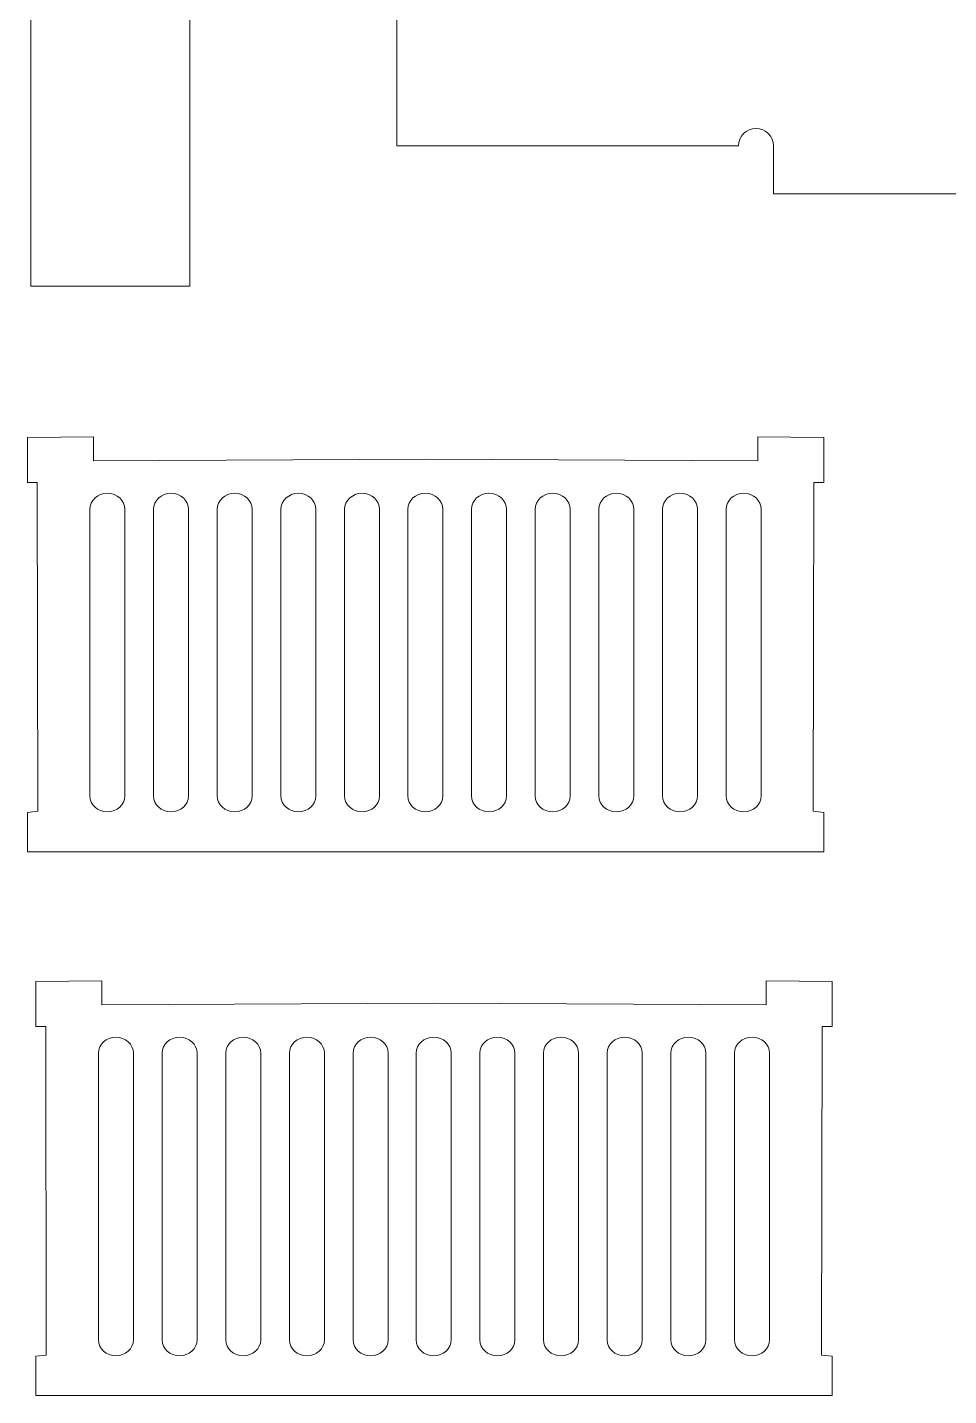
# Model space of a CAD drawing. Header units: millimetres. Extents: x -494 to 494, y -418 to 418.
# Drawn here: x -361.5 to -303.6, y -299.8 to -213.9 of the extents above; entities that cross this region are included whole.
import ezdxf

# ---------------------------------------------------------------- set-up
doc = ezdxf.new("R2010")
doc.units = ezdxf.units.MM
doc.header["$MEASUREMENT"] = 0

msp = doc.modelspace()

# ---------------------------------------------------------------- linework, layer by layer
at = {"lineweight": 9}
for points, knots in [([(-241.2519, -170.127), (-241.2519, -170.127), (-361.2519, -170.127), (-361.2519, -170.127), (-361.2519, -170.127), (-361.2519, -170.127), (-361.2519, -230.127), (-361.2519, -230.127), (-361.2519, -230.127), (-361.2519, -230.127), (-351.2519, -230.127), (-351.2519, -230.127), (-351.2519, -230.127), (-351.2519, -230.127), (-351.2519, -176.127), (-351.2519, -176.127), (-351.2519, -176.127), (-351.2519, -176.127), (-251.2519, -176.127), (-251.2519, -176.127), (-251.2519, -176.127), (-251.2519, -176.127), (-251.2519, -230.127), (-251.2519, -230.127), (-251.2519, -230.127), (-251.2519, -230.127), (-241.2519, -230.127), (-241.2519, -230.127), (-241.2519, -230.127), (-241.2519, -230.127), (-241.2519, -170.127), (-241.2519, -170.127)], [0, 0, 0, 0, 0.1111111, 0.1111111, 0.1111111, 0.1111111, 0.2222222, 0.2222222, 0.2222222, 0.2222222, 0.3333333, 0.3333333, 0.3333333, 0.3333333, 0.4444444, 0.4444444, 0.4444444, 0.4444444, 0.5555556, 0.5555556, 0.5555556, 0.5555556, 0.6666667, 0.6666667, 0.6666667, 0.6666667, 0.7777778, 0.7777778, 0.7777778, 0.7777778, 1, 1, 1, 1]), ([(-338.2519, -187.327), (-338.2519, -187.327), (-338.2519, -195.457), (-338.2519, -195.457), (-338.2519, -195.457), (-337.6444, -195.457), (-337.1519, -195.9495), (-337.1519, -196.557), (-337.1519, -196.557), (-337.1519, -197.1645), (-337.6444, -197.657), (-338.2519, -197.657), (-338.2519, -197.657), (-338.2519, -197.657), (-341.2519, -197.657), (-341.2519, -197.657), (-341.2519, -197.657), (-341.2519, -197.657), (-341.2519, -210.997), (-341.2519, -210.997), (-341.2519, -210.997), (-341.2519, -210.997), (-338.2519, -210.997), (-338.2519, -210.997), (-338.2519, -210.997), (-337.6444, -210.997), (-337.1519, -211.4895), (-337.1519, -212.097), (-337.1519, -212.097), (-337.1519, -212.7045), (-337.6444, -213.197), (-338.2519, -213.197), (-338.2519, -213.197), (-338.2519, -213.197), (-338.2519, -221.327), (-338.2519, -221.327), (-338.2519, -221.327), (-338.2519, -221.327), (-316.7919, -221.327), (-316.7919, -221.327), (-316.7919, -221.327), (-316.7919, -220.7195), (-316.2994, -220.227), (-315.6919, -220.227), (-315.6919, -220.227), (-315.0844, -220.227), (-314.5919, -220.7195), (-314.5919, -221.327), (-314.5919, -221.327), (-314.5919, -221.327), (-314.5919, -224.327), (-314.5919, -224.327), (-314.5919, -224.327), (-314.5919, -224.327), (-287.9219, -224.327), (-287.9219, -224.327), (-287.9219, -224.327), (-287.9219, -224.327), (-287.9219, -221.327), (-287.9219, -221.327), (-287.9219, -221.327), (-287.9219, -220.7195), (-287.4294, -220.227), (-286.8219, -220.227), (-286.8219, -220.227), (-286.2144, -220.227), (-285.7219, -220.7195), (-285.7219, -221.327), (-285.7219, -221.327), (-285.7219, -221.327), (-264.2519, -221.327), (-264.2519, -221.327), (-264.2519, -221.327), (-264.2519, -221.327), (-264.2519, -213.197), (-264.2519, -213.197), (-264.2519, -213.197), (-264.8594, -213.197), (-265.3519, -212.7045), (-265.3519, -212.097), (-265.3519, -212.097), (-265.3519, -211.4895), (-264.8594, -210.997), (-264.2519, -210.997), (-264.2519, -210.997), (-264.2519, -210.997), (-261.2519, -210.997), (-261.2519, -210.997), (-261.2519, -210.997), (-261.2519, -210.997), (-261.2519, -197.657), (-261.2519, -197.657), (-261.2519, -197.657), (-261.2519, -197.657), (-264.2519, -197.657), (-264.2519, -197.657), (-264.2519, -197.657), (-264.8594, -197.657), (-265.3519, -197.1645), (-265.3519, -196.557), (-265.3519, -196.557), (-265.3519, -195.9495), (-264.8594, -195.457), (-264.2519, -195.457), (-264.2519, -195.457), (-264.2519, -195.457), (-264.2519, -187.327), (-264.2519, -187.327), (-264.2519, -187.327), (-264.2519, -187.327), (-285.7219, -187.327), (-285.7219, -187.327), (-285.7219, -187.327), (-285.7219, -187.9345), (-286.2144, -188.427), (-286.8219, -188.427), (-286.8219, -188.427), (-287.4294, -188.427), (-287.9219, -187.9345), (-287.9219, -187.327), (-287.9219, -187.327), (-287.9219, -187.327), (-287.9219, -184.327), (-287.9219, -184.327), (-287.9219, -184.327), (-287.9219, -184.327), (-314.5919, -184.327), (-314.5919, -184.327), (-314.5919, -184.327), (-314.5919, -184.327), (-314.5919, -187.327), (-314.5919, -187.327), (-314.5919, -187.327), (-314.5919, -187.9345), (-315.0844, -188.427), (-315.6919, -188.427), (-315.6919, -188.427), (-316.2994, -188.427), (-316.7919, -187.9345), (-316.7919, -187.327), (-316.7919, -187.327), (-316.7919, -187.327), (-338.2519, -187.327), (-338.2519, -187.327)], [0, 0, 0, 0, 0.027027, 0.027027, 0.027027, 0.027027, 0.0540541, 0.0540541, 0.0540541, 0.0540541, 0.0810811, 0.0810811, 0.0810811, 0.0810811, 0.1081081, 0.1081081, 0.1081081, 0.1081081, 0.1351351, 0.1351351, 0.1351351, 0.1351351, 0.1621622, 0.1621622, 0.1621622, 0.1621622, 0.1891892, 0.1891892, 0.1891892, 0.1891892, 0.2162162, 0.2162162, 0.2162162, 0.2162162, 0.2432432, 0.2432432, 0.2432432, 0.2432432, 0.2702703, 0.2702703, 0.2702703, 0.2702703, 0.2972973, 0.2972973, 0.2972973, 0.2972973, 0.3243243, 0.3243243, 0.3243243, 0.3243243, 0.3513514, 0.3513514, 0.3513514, 0.3513514, 0.3783784, 0.3783784, 0.3783784, 0.3783784, 0.4054054, 0.4054054, 0.4054054, 0.4054054, 0.4324324, 0.4324324, 0.4324324, 0.4324324, 0.4594595, 0.4594595, 0.4594595, 0.4594595, 0.4864865, 0.4864865, 0.4864865, 0.4864865, 0.5135135, 0.5135135, 0.5135135, 0.5135135, 0.5405405, 0.5405405, 0.5405405, 0.5405405, 0.5675676, 0.5675676, 0.5675676, 0.5675676, 0.5945946, 0.5945946, 0.5945946, 0.5945946, 0.6216216, 0.6216216, 0.6216216, 0.6216216, 0.6486486, 0.6486486, 0.6486486, 0.6486486, 0.6756757, 0.6756757, 0.6756757, 0.6756757, 0.7027027, 0.7027027, 0.7027027, 0.7027027, 0.7297297, 0.7297297, 0.7297297, 0.7297297, 0.7567568, 0.7567568, 0.7567568, 0.7567568, 0.7837838, 0.7837838, 0.7837838, 0.7837838, 0.8108108, 0.8108108, 0.8108108, 0.8108108, 0.8378378, 0.8378378, 0.8378378, 0.8378378, 0.8648649, 0.8648649, 0.8648649, 0.8648649, 0.8918919, 0.8918919, 0.8918919, 0.8918919, 0.9189189, 0.9189189, 0.9189189, 0.9189189, 0.9459459, 0.9459459, 0.9459459, 0.9459459, 1, 1, 1, 1]), ([(-336.4451, -265.6323), (-336.4451, -265.6323), (-311.4297, -265.6323), (-311.4297, -265.6323), (-311.4297, -265.6323), (-311.4297, -265.6323), (-311.4297, -263.1635), (-311.4297, -263.1635), (-311.4297, -263.1635), (-311.4297, -263.1635), (-312.0912, -263.0974), (-312.0912, -263.0974), (-312.0912, -263.0974), (-312.0912, -263.0974), (-312.0522, -242.4594), (-312.0522, -242.4594), (-312.0522, -242.4594), (-312.0522, -242.4594), (-311.4297, -242.4599), (-311.4297, -242.4599), (-311.4297, -242.4599), (-311.4297, -242.4599), (-311.4297, -239.6323), (-311.4297, -239.6323), (-311.4297, -239.6323), (-311.4297, -239.6323), (-315.5773, -239.5829), (-315.5773, -239.5829), (-315.5773, -239.5829), (-315.5773, -239.5829), (-315.5776, -241.1042), (-315.5776, -241.1042), (-315.5776, -241.1042), (-315.5776, -241.1042), (-336.4451, -240.9845), (-336.4451, -240.9845), (-336.4451, -240.9845), (-336.4451, -240.9845), (-357.3126, -241.1042), (-357.3126, -241.1042), (-357.3126, -241.1042), (-357.3126, -241.1042), (-357.3129, -239.5829), (-357.3129, -239.5829), (-357.3129, -239.5829), (-357.3129, -239.5829), (-361.4605, -239.6323), (-361.4605, -239.6323), (-361.4605, -239.6323), (-361.4605, -239.6323), (-361.4605, -242.4599), (-361.4605, -242.4599), (-361.4605, -242.4599), (-361.4605, -242.4599), (-360.838, -242.4594), (-360.838, -242.4594), (-360.838, -242.4594), (-360.838, -242.4594), (-360.799, -263.0974), (-360.799, -263.0974), (-360.799, -263.0974), (-360.799, -263.0974), (-361.4605, -263.1635), (-361.4605, -263.1635), (-361.4605, -263.1635), (-361.4605, -263.1635), (-361.4605, -265.6323), (-361.4605, -265.6323), (-361.4605, -265.6323), (-361.4605, -265.6323), (-336.4451, -265.6323), (-336.4451, -265.6323)], [0, 0, 0, 0, 0.0526316, 0.0526316, 0.0526316, 0.0526316, 0.1052632, 0.1052632, 0.1052632, 0.1052632, 0.1578947, 0.1578947, 0.1578947, 0.1578947, 0.2105263, 0.2105263, 0.2105263, 0.2105263, 0.2631579, 0.2631579, 0.2631579, 0.2631579, 0.3157895, 0.3157895, 0.3157895, 0.3157895, 0.3684211, 0.3684211, 0.3684211, 0.3684211, 0.4210526, 0.4210526, 0.4210526, 0.4210526, 0.4736842, 0.4736842, 0.4736842, 0.4736842, 0.5263158, 0.5263158, 0.5263158, 0.5263158, 0.5789474, 0.5789474, 0.5789474, 0.5789474, 0.6315789, 0.6315789, 0.6315789, 0.6315789, 0.6842105, 0.6842105, 0.6842105, 0.6842105, 0.7368421, 0.7368421, 0.7368421, 0.7368421, 0.7894737, 0.7894737, 0.7894737, 0.7894737, 0.8421053, 0.8421053, 0.8421053, 0.8421053, 0.8947368, 0.8947368, 0.8947368, 0.8947368, 1, 1, 1, 1]), ([(-356.4297, -243.1323), (-356.4297, -243.1323), (-356.4296, -243.1323), (-356.4296, -243.1323), (-356.4296, -243.1323), (-355.8245, -243.1323), (-355.3297, -243.5822), (-355.3297, -244.1322), (-355.3297, -244.1322), (-355.3297, -244.1322), (-355.3297, -262.1324), (-355.3297, -262.1324), (-355.3297, -262.1324), (-355.3297, -262.6824), (-355.8245, -263.1323), (-356.4296, -263.1323), (-356.4296, -263.1323), (-356.4296, -263.1323), (-356.4297, -263.1323), (-356.4297, -263.1323), (-356.4297, -263.1323), (-357.0348, -263.1323), (-357.5297, -262.6824), (-357.5297, -262.1324), (-357.5297, -262.1324), (-357.5297, -262.1324), (-357.5297, -244.1322), (-357.5297, -244.1322), (-357.5297, -244.1322), (-357.5297, -243.5822), (-357.0348, -243.1323), (-356.4297, -243.1323)], [0, 0, 0, 0, 0.1111111, 0.1111111, 0.1111111, 0.1111111, 0.2222222, 0.2222222, 0.2222222, 0.2222222, 0.3333333, 0.3333333, 0.3333333, 0.3333333, 0.4444444, 0.4444444, 0.4444444, 0.4444444, 0.5555556, 0.5555556, 0.5555556, 0.5555556, 0.6666667, 0.6666667, 0.6666667, 0.6666667, 0.7777778, 0.7777778, 0.7777778, 0.7777778, 1, 1, 1, 1]), ([(-352.4297, -243.1323), (-352.4297, -243.1323), (-352.4296, -243.1323), (-352.4296, -243.1323), (-352.4296, -243.1323), (-351.8245, -243.1323), (-351.3297, -243.5822), (-351.3297, -244.1322), (-351.3297, -244.1322), (-351.3297, -244.1322), (-351.3297, -262.1324), (-351.3297, -262.1324), (-351.3297, -262.1324), (-351.3297, -262.6824), (-351.8245, -263.1323), (-352.4296, -263.1323), (-352.4296, -263.1323), (-352.4296, -263.1323), (-352.4297, -263.1323), (-352.4297, -263.1323), (-352.4297, -263.1323), (-353.0348, -263.1323), (-353.5297, -262.6824), (-353.5297, -262.1324), (-353.5297, -262.1324), (-353.5297, -262.1324), (-353.5297, -244.1322), (-353.5297, -244.1322), (-353.5297, -244.1322), (-353.5297, -243.5822), (-353.0348, -243.1323), (-352.4297, -243.1323)], [0, 0, 0, 0, 0.1111111, 0.1111111, 0.1111111, 0.1111111, 0.2222222, 0.2222222, 0.2222222, 0.2222222, 0.3333333, 0.3333333, 0.3333333, 0.3333333, 0.4444444, 0.4444444, 0.4444444, 0.4444444, 0.5555556, 0.5555556, 0.5555556, 0.5555556, 0.6666667, 0.6666667, 0.6666667, 0.6666667, 0.7777778, 0.7777778, 0.7777778, 0.7777778, 1, 1, 1, 1]), ([(-348.4297, -243.1323), (-348.4297, -243.1323), (-348.4296, -243.1323), (-348.4296, -243.1323), (-348.4296, -243.1323), (-347.8245, -243.1323), (-347.3297, -243.5822), (-347.3297, -244.1322), (-347.3297, -244.1322), (-347.3297, -244.1322), (-347.3297, -262.1324), (-347.3297, -262.1324), (-347.3297, -262.1324), (-347.3297, -262.6824), (-347.8245, -263.1323), (-348.4296, -263.1323), (-348.4296, -263.1323), (-348.4296, -263.1323), (-348.4297, -263.1323), (-348.4297, -263.1323), (-348.4297, -263.1323), (-349.0348, -263.1323), (-349.5297, -262.6824), (-349.5297, -262.1324), (-349.5297, -262.1324), (-349.5297, -262.1324), (-349.5297, -244.1322), (-349.5297, -244.1322), (-349.5297, -244.1322), (-349.5297, -243.5822), (-349.0348, -243.1323), (-348.4297, -243.1323)], [0, 0, 0, 0, 0.1111111, 0.1111111, 0.1111111, 0.1111111, 0.2222222, 0.2222222, 0.2222222, 0.2222222, 0.3333333, 0.3333333, 0.3333333, 0.3333333, 0.4444444, 0.4444444, 0.4444444, 0.4444444, 0.5555556, 0.5555556, 0.5555556, 0.5555556, 0.6666667, 0.6666667, 0.6666667, 0.6666667, 0.7777778, 0.7777778, 0.7777778, 0.7777778, 1, 1, 1, 1]), ([(-344.4297, -243.1323), (-344.4297, -243.1323), (-344.4296, -243.1323), (-344.4296, -243.1323), (-344.4296, -243.1323), (-343.8245, -243.1323), (-343.3297, -243.5822), (-343.3297, -244.1322), (-343.3297, -244.1322), (-343.3297, -244.1322), (-343.3297, -262.1324), (-343.3297, -262.1324), (-343.3297, -262.1324), (-343.3297, -262.6824), (-343.8245, -263.1323), (-344.4296, -263.1323), (-344.4296, -263.1323), (-344.4296, -263.1323), (-344.4297, -263.1323), (-344.4297, -263.1323), (-344.4297, -263.1323), (-345.0348, -263.1323), (-345.5297, -262.6824), (-345.5297, -262.1324), (-345.5297, -262.1324), (-345.5297, -262.1324), (-345.5297, -244.1322), (-345.5297, -244.1322), (-345.5297, -244.1322), (-345.5297, -243.5822), (-345.0348, -243.1323), (-344.4297, -243.1323)], [0, 0, 0, 0, 0.1111111, 0.1111111, 0.1111111, 0.1111111, 0.2222222, 0.2222222, 0.2222222, 0.2222222, 0.3333333, 0.3333333, 0.3333333, 0.3333333, 0.4444444, 0.4444444, 0.4444444, 0.4444444, 0.5555556, 0.5555556, 0.5555556, 0.5555556, 0.6666667, 0.6666667, 0.6666667, 0.6666667, 0.7777778, 0.7777778, 0.7777778, 0.7777778, 1, 1, 1, 1]), ([(-340.4297, -243.1323), (-340.4297, -243.1323), (-340.4296, -243.1323), (-340.4296, -243.1323), (-340.4296, -243.1323), (-339.8245, -243.1323), (-339.3297, -243.5822), (-339.3297, -244.1322), (-339.3297, -244.1322), (-339.3297, -244.1322), (-339.3297, -262.1324), (-339.3297, -262.1324), (-339.3297, -262.1324), (-339.3297, -262.6824), (-339.8245, -263.1323), (-340.4296, -263.1323), (-340.4296, -263.1323), (-340.4296, -263.1323), (-340.4297, -263.1323), (-340.4297, -263.1323), (-340.4297, -263.1323), (-341.0348, -263.1323), (-341.5297, -262.6824), (-341.5297, -262.1324), (-341.5297, -262.1324), (-341.5297, -262.1324), (-341.5297, -244.1322), (-341.5297, -244.1322), (-341.5297, -244.1322), (-341.5297, -243.5822), (-341.0348, -243.1323), (-340.4297, -243.1323)], [0, 0, 0, 0, 0.1111111, 0.1111111, 0.1111111, 0.1111111, 0.2222222, 0.2222222, 0.2222222, 0.2222222, 0.3333333, 0.3333333, 0.3333333, 0.3333333, 0.4444444, 0.4444444, 0.4444444, 0.4444444, 0.5555556, 0.5555556, 0.5555556, 0.5555556, 0.6666667, 0.6666667, 0.6666667, 0.6666667, 0.7777778, 0.7777778, 0.7777778, 0.7777778, 1, 1, 1, 1]), ([(-336.4605, -243.1323), (-336.4605, -243.1323), (-336.4606, -243.1323), (-336.4606, -243.1323), (-336.4606, -243.1323), (-337.0657, -243.1323), (-337.5605, -243.5822), (-337.5605, -244.1322), (-337.5605, -244.1322), (-337.5605, -244.1322), (-337.5605, -262.1324), (-337.5605, -262.1324), (-337.5605, -262.1324), (-337.5605, -262.6824), (-337.0657, -263.1323), (-336.4606, -263.1323), (-336.4606, -263.1323), (-336.4606, -263.1323), (-336.4605, -263.1323), (-336.4605, -263.1323), (-336.4605, -263.1323), (-335.8554, -263.1323), (-335.3605, -262.6824), (-335.3605, -262.1324), (-335.3605, -262.1324), (-335.3605, -262.1324), (-335.3605, -244.1322), (-335.3605, -244.1322), (-335.3605, -244.1322), (-335.3605, -243.5822), (-335.8554, -243.1323), (-336.4605, -243.1323)], [0, 0, 0, 0, 0.1111111, 0.1111111, 0.1111111, 0.1111111, 0.2222222, 0.2222222, 0.2222222, 0.2222222, 0.3333333, 0.3333333, 0.3333333, 0.3333333, 0.4444444, 0.4444444, 0.4444444, 0.4444444, 0.5555556, 0.5555556, 0.5555556, 0.5555556, 0.6666667, 0.6666667, 0.6666667, 0.6666667, 0.7777778, 0.7777778, 0.7777778, 0.7777778, 1, 1, 1, 1]), ([(-332.4605, -243.1323), (-332.4605, -243.1323), (-332.4606, -243.1323), (-332.4606, -243.1323), (-332.4606, -243.1323), (-333.0657, -243.1323), (-333.5605, -243.5822), (-333.5605, -244.1322), (-333.5605, -244.1322), (-333.5605, -244.1322), (-333.5605, -262.1324), (-333.5605, -262.1324), (-333.5605, -262.1324), (-333.5605, -262.6824), (-333.0657, -263.1323), (-332.4606, -263.1323), (-332.4606, -263.1323), (-332.4606, -263.1323), (-332.4605, -263.1323), (-332.4605, -263.1323), (-332.4605, -263.1323), (-331.8554, -263.1323), (-331.3605, -262.6824), (-331.3605, -262.1324), (-331.3605, -262.1324), (-331.3605, -262.1324), (-331.3605, -244.1322), (-331.3605, -244.1322), (-331.3605, -244.1322), (-331.3605, -243.5822), (-331.8554, -243.1323), (-332.4605, -243.1323)], [0, 0, 0, 0, 0.1111111, 0.1111111, 0.1111111, 0.1111111, 0.2222222, 0.2222222, 0.2222222, 0.2222222, 0.3333333, 0.3333333, 0.3333333, 0.3333333, 0.4444444, 0.4444444, 0.4444444, 0.4444444, 0.5555556, 0.5555556, 0.5555556, 0.5555556, 0.6666667, 0.6666667, 0.6666667, 0.6666667, 0.7777778, 0.7777778, 0.7777778, 0.7777778, 1, 1, 1, 1]), ([(-328.4605, -243.1323), (-328.4605, -243.1323), (-328.4606, -243.1323), (-328.4606, -243.1323), (-328.4606, -243.1323), (-329.0657, -243.1323), (-329.5605, -243.5822), (-329.5605, -244.1322), (-329.5605, -244.1322), (-329.5605, -244.1322), (-329.5605, -262.1324), (-329.5605, -262.1324), (-329.5605, -262.1324), (-329.5605, -262.6824), (-329.0657, -263.1323), (-328.4606, -263.1323), (-328.4606, -263.1323), (-328.4606, -263.1323), (-328.4605, -263.1323), (-328.4605, -263.1323), (-328.4605, -263.1323), (-327.8554, -263.1323), (-327.3605, -262.6824), (-327.3605, -262.1324), (-327.3605, -262.1324), (-327.3605, -262.1324), (-327.3605, -244.1322), (-327.3605, -244.1322), (-327.3605, -244.1322), (-327.3605, -243.5822), (-327.8554, -243.1323), (-328.4605, -243.1323)], [0, 0, 0, 0, 0.1111111, 0.1111111, 0.1111111, 0.1111111, 0.2222222, 0.2222222, 0.2222222, 0.2222222, 0.3333333, 0.3333333, 0.3333333, 0.3333333, 0.4444444, 0.4444444, 0.4444444, 0.4444444, 0.5555556, 0.5555556, 0.5555556, 0.5555556, 0.6666667, 0.6666667, 0.6666667, 0.6666667, 0.7777778, 0.7777778, 0.7777778, 0.7777778, 1, 1, 1, 1]), ([(-324.4605, -243.1323), (-324.4605, -243.1323), (-324.4606, -243.1323), (-324.4606, -243.1323), (-324.4606, -243.1323), (-325.0657, -243.1323), (-325.5605, -243.5822), (-325.5605, -244.1322), (-325.5605, -244.1322), (-325.5605, -244.1322), (-325.5605, -262.1324), (-325.5605, -262.1324), (-325.5605, -262.1324), (-325.5605, -262.6824), (-325.0657, -263.1323), (-324.4606, -263.1323), (-324.4606, -263.1323), (-324.4606, -263.1323), (-324.4605, -263.1323), (-324.4605, -263.1323), (-324.4605, -263.1323), (-323.8554, -263.1323), (-323.3605, -262.6824), (-323.3605, -262.1324), (-323.3605, -262.1324), (-323.3605, -262.1324), (-323.3605, -244.1322), (-323.3605, -244.1322), (-323.3605, -244.1322), (-323.3605, -243.5822), (-323.8554, -243.1323), (-324.4605, -243.1323)], [0, 0, 0, 0, 0.1111111, 0.1111111, 0.1111111, 0.1111111, 0.2222222, 0.2222222, 0.2222222, 0.2222222, 0.3333333, 0.3333333, 0.3333333, 0.3333333, 0.4444444, 0.4444444, 0.4444444, 0.4444444, 0.5555556, 0.5555556, 0.5555556, 0.5555556, 0.6666667, 0.6666667, 0.6666667, 0.6666667, 0.7777778, 0.7777778, 0.7777778, 0.7777778, 1, 1, 1, 1]), ([(-320.4605, -243.1323), (-320.4605, -243.1323), (-320.4606, -243.1323), (-320.4606, -243.1323), (-320.4606, -243.1323), (-321.0657, -243.1323), (-321.5605, -243.5822), (-321.5605, -244.1322), (-321.5605, -244.1322), (-321.5605, -244.1322), (-321.5605, -262.1324), (-321.5605, -262.1324), (-321.5605, -262.1324), (-321.5605, -262.6824), (-321.0657, -263.1323), (-320.4606, -263.1323), (-320.4606, -263.1323), (-320.4606, -263.1323), (-320.4605, -263.1323), (-320.4605, -263.1323), (-320.4605, -263.1323), (-319.8554, -263.1323), (-319.3605, -262.6824), (-319.3605, -262.1324), (-319.3605, -262.1324), (-319.3605, -262.1324), (-319.3605, -244.1322), (-319.3605, -244.1322), (-319.3605, -244.1322), (-319.3605, -243.5822), (-319.8554, -243.1323), (-320.4605, -243.1323)], [0, 0, 0, 0, 0.1111111, 0.1111111, 0.1111111, 0.1111111, 0.2222222, 0.2222222, 0.2222222, 0.2222222, 0.3333333, 0.3333333, 0.3333333, 0.3333333, 0.4444444, 0.4444444, 0.4444444, 0.4444444, 0.5555556, 0.5555556, 0.5555556, 0.5555556, 0.6666667, 0.6666667, 0.6666667, 0.6666667, 0.7777778, 0.7777778, 0.7777778, 0.7777778, 1, 1, 1, 1]), ([(-316.4605, -243.1323), (-316.4605, -243.1323), (-316.4606, -243.1323), (-316.4606, -243.1323), (-316.4606, -243.1323), (-317.0657, -243.1323), (-317.5605, -243.5822), (-317.5605, -244.1322), (-317.5605, -244.1322), (-317.5605, -244.1322), (-317.5605, -262.1324), (-317.5605, -262.1324), (-317.5605, -262.1324), (-317.5605, -262.6824), (-317.0657, -263.1323), (-316.4606, -263.1323), (-316.4606, -263.1323), (-316.4606, -263.1323), (-316.4605, -263.1323), (-316.4605, -263.1323), (-316.4605, -263.1323), (-315.8554, -263.1323), (-315.3605, -262.6824), (-315.3605, -262.1324), (-315.3605, -262.1324), (-315.3605, -262.1324), (-315.3605, -244.1322), (-315.3605, -244.1322), (-315.3605, -244.1322), (-315.3605, -243.5822), (-315.8554, -243.1323), (-316.4605, -243.1323)], [0, 0, 0, 0, 0.1111111, 0.1111111, 0.1111111, 0.1111111, 0.2222222, 0.2222222, 0.2222222, 0.2222222, 0.3333333, 0.3333333, 0.3333333, 0.3333333, 0.4444444, 0.4444444, 0.4444444, 0.4444444, 0.5555556, 0.5555556, 0.5555556, 0.5555556, 0.6666667, 0.6666667, 0.6666667, 0.6666667, 0.7777778, 0.7777778, 0.7777778, 0.7777778, 1, 1, 1, 1]), ([(-335.9159, -299.7823), (-335.9159, -299.7823), (-310.9005, -299.7823), (-310.9005, -299.7823), (-310.9005, -299.7823), (-310.9005, -299.7823), (-310.9005, -297.3135), (-310.9005, -297.3135), (-310.9005, -297.3135), (-310.9005, -297.3135), (-311.562, -297.2474), (-311.562, -297.2474), (-311.562, -297.2474), (-311.562, -297.2474), (-311.523, -276.6094), (-311.523, -276.6094), (-311.523, -276.6094), (-311.523, -276.6094), (-310.9005, -276.6099), (-310.9005, -276.6099), (-310.9005, -276.6099), (-310.9005, -276.6099), (-310.9005, -273.7823), (-310.9005, -273.7823), (-310.9005, -273.7823), (-310.9005, -273.7823), (-315.0481, -273.7329), (-315.0481, -273.7329), (-315.0481, -273.7329), (-315.0481, -273.7329), (-315.0484, -275.2542), (-315.0484, -275.2542), (-315.0484, -275.2542), (-315.0484, -275.2542), (-335.9159, -275.1345), (-335.9159, -275.1345), (-335.9159, -275.1345), (-335.9159, -275.1345), (-356.7834, -275.2542), (-356.7834, -275.2542), (-356.7834, -275.2542), (-356.7834, -275.2542), (-356.7837, -273.7329), (-356.7837, -273.7329), (-356.7837, -273.7329), (-356.7837, -273.7329), (-360.9313, -273.7823), (-360.9313, -273.7823), (-360.9313, -273.7823), (-360.9313, -273.7823), (-360.9313, -276.6099), (-360.9313, -276.6099), (-360.9313, -276.6099), (-360.9313, -276.6099), (-360.3088, -276.6094), (-360.3088, -276.6094), (-360.3088, -276.6094), (-360.3088, -276.6094), (-360.2698, -297.2474), (-360.2698, -297.2474), (-360.2698, -297.2474), (-360.2698, -297.2474), (-360.9313, -297.3135), (-360.9313, -297.3135), (-360.9313, -297.3135), (-360.9313, -297.3135), (-360.9313, -299.7823), (-360.9313, -299.7823), (-360.9313, -299.7823), (-360.9313, -299.7823), (-335.9159, -299.7823), (-335.9159, -299.7823)], [0, 0, 0, 0, 0.0526316, 0.0526316, 0.0526316, 0.0526316, 0.1052632, 0.1052632, 0.1052632, 0.1052632, 0.1578947, 0.1578947, 0.1578947, 0.1578947, 0.2105263, 0.2105263, 0.2105263, 0.2105263, 0.2631579, 0.2631579, 0.2631579, 0.2631579, 0.3157895, 0.3157895, 0.3157895, 0.3157895, 0.3684211, 0.3684211, 0.3684211, 0.3684211, 0.4210526, 0.4210526, 0.4210526, 0.4210526, 0.4736842, 0.4736842, 0.4736842, 0.4736842, 0.5263158, 0.5263158, 0.5263158, 0.5263158, 0.5789474, 0.5789474, 0.5789474, 0.5789474, 0.6315789, 0.6315789, 0.6315789, 0.6315789, 0.6842105, 0.6842105, 0.6842105, 0.6842105, 0.7368421, 0.7368421, 0.7368421, 0.7368421, 0.7894737, 0.7894737, 0.7894737, 0.7894737, 0.8421053, 0.8421053, 0.8421053, 0.8421053, 0.8947368, 0.8947368, 0.8947368, 0.8947368, 1, 1, 1, 1]), ([(-355.9005, -277.2823), (-355.9005, -277.2823), (-355.9004, -277.2823), (-355.9004, -277.2823), (-355.9004, -277.2823), (-355.2953, -277.2823), (-354.8005, -277.7322), (-354.8005, -278.2822), (-354.8005, -278.2822), (-354.8005, -278.2822), (-354.8005, -296.2824), (-354.8005, -296.2824), (-354.8005, -296.2824), (-354.8005, -296.8324), (-355.2953, -297.2823), (-355.9004, -297.2823), (-355.9004, -297.2823), (-355.9004, -297.2823), (-355.9005, -297.2823), (-355.9005, -297.2823), (-355.9005, -297.2823), (-356.5056, -297.2823), (-357.0005, -296.8324), (-357.0005, -296.2824), (-357.0005, -296.2824), (-357.0005, -296.2824), (-357.0005, -278.2822), (-357.0005, -278.2822), (-357.0005, -278.2822), (-357.0005, -277.7322), (-356.5056, -277.2823), (-355.9005, -277.2823)], [0, 0, 0, 0, 0.1111111, 0.1111111, 0.1111111, 0.1111111, 0.2222222, 0.2222222, 0.2222222, 0.2222222, 0.3333333, 0.3333333, 0.3333333, 0.3333333, 0.4444444, 0.4444444, 0.4444444, 0.4444444, 0.5555556, 0.5555556, 0.5555556, 0.5555556, 0.6666667, 0.6666667, 0.6666667, 0.6666667, 0.7777778, 0.7777778, 0.7777778, 0.7777778, 1, 1, 1, 1]), ([(-351.9005, -277.2823), (-351.9005, -277.2823), (-351.9004, -277.2823), (-351.9004, -277.2823), (-351.9004, -277.2823), (-351.2953, -277.2823), (-350.8005, -277.7322), (-350.8005, -278.2822), (-350.8005, -278.2822), (-350.8005, -278.2822), (-350.8005, -296.2824), (-350.8005, -296.2824), (-350.8005, -296.2824), (-350.8005, -296.8324), (-351.2953, -297.2823), (-351.9004, -297.2823), (-351.9004, -297.2823), (-351.9004, -297.2823), (-351.9005, -297.2823), (-351.9005, -297.2823), (-351.9005, -297.2823), (-352.5056, -297.2823), (-353.0005, -296.8324), (-353.0005, -296.2824), (-353.0005, -296.2824), (-353.0005, -296.2824), (-353.0005, -278.2822), (-353.0005, -278.2822), (-353.0005, -278.2822), (-353.0005, -277.7322), (-352.5056, -277.2823), (-351.9005, -277.2823)], [0, 0, 0, 0, 0.1111111, 0.1111111, 0.1111111, 0.1111111, 0.2222222, 0.2222222, 0.2222222, 0.2222222, 0.3333333, 0.3333333, 0.3333333, 0.3333333, 0.4444444, 0.4444444, 0.4444444, 0.4444444, 0.5555556, 0.5555556, 0.5555556, 0.5555556, 0.6666667, 0.6666667, 0.6666667, 0.6666667, 0.7777778, 0.7777778, 0.7777778, 0.7777778, 1, 1, 1, 1]), ([(-347.9005, -277.2823), (-347.9005, -277.2823), (-347.9004, -277.2823), (-347.9004, -277.2823), (-347.9004, -277.2823), (-347.2953, -277.2823), (-346.8005, -277.7322), (-346.8005, -278.2822), (-346.8005, -278.2822), (-346.8005, -278.2822), (-346.8005, -296.2824), (-346.8005, -296.2824), (-346.8005, -296.2824), (-346.8005, -296.8324), (-347.2953, -297.2823), (-347.9004, -297.2823), (-347.9004, -297.2823), (-347.9004, -297.2823), (-347.9005, -297.2823), (-347.9005, -297.2823), (-347.9005, -297.2823), (-348.5056, -297.2823), (-349.0005, -296.8324), (-349.0005, -296.2824), (-349.0005, -296.2824), (-349.0005, -296.2824), (-349.0005, -278.2822), (-349.0005, -278.2822), (-349.0005, -278.2822), (-349.0005, -277.7322), (-348.5056, -277.2823), (-347.9005, -277.2823)], [0, 0, 0, 0, 0.1111111, 0.1111111, 0.1111111, 0.1111111, 0.2222222, 0.2222222, 0.2222222, 0.2222222, 0.3333333, 0.3333333, 0.3333333, 0.3333333, 0.4444444, 0.4444444, 0.4444444, 0.4444444, 0.5555556, 0.5555556, 0.5555556, 0.5555556, 0.6666667, 0.6666667, 0.6666667, 0.6666667, 0.7777778, 0.7777778, 0.7777778, 0.7777778, 1, 1, 1, 1]), ([(-343.9005, -277.2823), (-343.9005, -277.2823), (-343.9004, -277.2823), (-343.9004, -277.2823), (-343.9004, -277.2823), (-343.2953, -277.2823), (-342.8005, -277.7322), (-342.8005, -278.2822), (-342.8005, -278.2822), (-342.8005, -278.2822), (-342.8005, -296.2824), (-342.8005, -296.2824), (-342.8005, -296.2824), (-342.8005, -296.8324), (-343.2953, -297.2823), (-343.9004, -297.2823), (-343.9004, -297.2823), (-343.9004, -297.2823), (-343.9005, -297.2823), (-343.9005, -297.2823), (-343.9005, -297.2823), (-344.5056, -297.2823), (-345.0005, -296.8324), (-345.0005, -296.2824), (-345.0005, -296.2824), (-345.0005, -296.2824), (-345.0005, -278.2822), (-345.0005, -278.2822), (-345.0005, -278.2822), (-345.0005, -277.7322), (-344.5056, -277.2823), (-343.9005, -277.2823)], [0, 0, 0, 0, 0.1111111, 0.1111111, 0.1111111, 0.1111111, 0.2222222, 0.2222222, 0.2222222, 0.2222222, 0.3333333, 0.3333333, 0.3333333, 0.3333333, 0.4444444, 0.4444444, 0.4444444, 0.4444444, 0.5555556, 0.5555556, 0.5555556, 0.5555556, 0.6666667, 0.6666667, 0.6666667, 0.6666667, 0.7777778, 0.7777778, 0.7777778, 0.7777778, 1, 1, 1, 1]), ([(-339.9005, -277.2823), (-339.9005, -277.2823), (-339.9004, -277.2823), (-339.9004, -277.2823), (-339.9004, -277.2823), (-339.2953, -277.2823), (-338.8005, -277.7322), (-338.8005, -278.2822), (-338.8005, -278.2822), (-338.8005, -278.2822), (-338.8005, -296.2824), (-338.8005, -296.2824), (-338.8005, -296.2824), (-338.8005, -296.8324), (-339.2953, -297.2823), (-339.9004, -297.2823), (-339.9004, -297.2823), (-339.9004, -297.2823), (-339.9005, -297.2823), (-339.9005, -297.2823), (-339.9005, -297.2823), (-340.5056, -297.2823), (-341.0005, -296.8324), (-341.0005, -296.2824), (-341.0005, -296.2824), (-341.0005, -296.2824), (-341.0005, -278.2822), (-341.0005, -278.2822), (-341.0005, -278.2822), (-341.0005, -277.7322), (-340.5056, -277.2823), (-339.9005, -277.2823)], [0, 0, 0, 0, 0.1111111, 0.1111111, 0.1111111, 0.1111111, 0.2222222, 0.2222222, 0.2222222, 0.2222222, 0.3333333, 0.3333333, 0.3333333, 0.3333333, 0.4444444, 0.4444444, 0.4444444, 0.4444444, 0.5555556, 0.5555556, 0.5555556, 0.5555556, 0.6666667, 0.6666667, 0.6666667, 0.6666667, 0.7777778, 0.7777778, 0.7777778, 0.7777778, 1, 1, 1, 1]), ([(-335.9313, -277.2823), (-335.9313, -277.2823), (-335.9314, -277.2823), (-335.9314, -277.2823), (-335.9314, -277.2823), (-336.5365, -277.2823), (-337.0313, -277.7322), (-337.0313, -278.2822), (-337.0313, -278.2822), (-337.0313, -278.2822), (-337.0313, -296.2824), (-337.0313, -296.2824), (-337.0313, -296.2824), (-337.0313, -296.8324), (-336.5365, -297.2823), (-335.9314, -297.2823), (-335.9314, -297.2823), (-335.9314, -297.2823), (-335.9313, -297.2823), (-335.9313, -297.2823), (-335.9313, -297.2823), (-335.3262, -297.2823), (-334.8313, -296.8324), (-334.8313, -296.2824), (-334.8313, -296.2824), (-334.8313, -296.2824), (-334.8313, -278.2822), (-334.8313, -278.2822), (-334.8313, -278.2822), (-334.8313, -277.7322), (-335.3262, -277.2823), (-335.9313, -277.2823)], [0, 0, 0, 0, 0.1111111, 0.1111111, 0.1111111, 0.1111111, 0.2222222, 0.2222222, 0.2222222, 0.2222222, 0.3333333, 0.3333333, 0.3333333, 0.3333333, 0.4444444, 0.4444444, 0.4444444, 0.4444444, 0.5555556, 0.5555556, 0.5555556, 0.5555556, 0.6666667, 0.6666667, 0.6666667, 0.6666667, 0.7777778, 0.7777778, 0.7777778, 0.7777778, 1, 1, 1, 1]), ([(-331.9313, -277.2823), (-331.9313, -277.2823), (-331.9314, -277.2823), (-331.9314, -277.2823), (-331.9314, -277.2823), (-332.5365, -277.2823), (-333.0313, -277.7322), (-333.0313, -278.2822), (-333.0313, -278.2822), (-333.0313, -278.2822), (-333.0313, -296.2824), (-333.0313, -296.2824), (-333.0313, -296.2824), (-333.0313, -296.8324), (-332.5365, -297.2823), (-331.9314, -297.2823), (-331.9314, -297.2823), (-331.9314, -297.2823), (-331.9313, -297.2823), (-331.9313, -297.2823), (-331.9313, -297.2823), (-331.3262, -297.2823), (-330.8313, -296.8324), (-330.8313, -296.2824), (-330.8313, -296.2824), (-330.8313, -296.2824), (-330.8313, -278.2822), (-330.8313, -278.2822), (-330.8313, -278.2822), (-330.8313, -277.7322), (-331.3262, -277.2823), (-331.9313, -277.2823)], [0, 0, 0, 0, 0.1111111, 0.1111111, 0.1111111, 0.1111111, 0.2222222, 0.2222222, 0.2222222, 0.2222222, 0.3333333, 0.3333333, 0.3333333, 0.3333333, 0.4444444, 0.4444444, 0.4444444, 0.4444444, 0.5555556, 0.5555556, 0.5555556, 0.5555556, 0.6666667, 0.6666667, 0.6666667, 0.6666667, 0.7777778, 0.7777778, 0.7777778, 0.7777778, 1, 1, 1, 1]), ([(-327.9313, -277.2823), (-327.9313, -277.2823), (-327.9314, -277.2823), (-327.9314, -277.2823), (-327.9314, -277.2823), (-328.5365, -277.2823), (-329.0313, -277.7322), (-329.0313, -278.2822), (-329.0313, -278.2822), (-329.0313, -278.2822), (-329.0313, -296.2824), (-329.0313, -296.2824), (-329.0313, -296.2824), (-329.0313, -296.8324), (-328.5365, -297.2823), (-327.9314, -297.2823), (-327.9314, -297.2823), (-327.9314, -297.2823), (-327.9313, -297.2823), (-327.9313, -297.2823), (-327.9313, -297.2823), (-327.3262, -297.2823), (-326.8313, -296.8324), (-326.8313, -296.2824), (-326.8313, -296.2824), (-326.8313, -296.2824), (-326.8313, -278.2822), (-326.8313, -278.2822), (-326.8313, -278.2822), (-326.8313, -277.7322), (-327.3262, -277.2823), (-327.9313, -277.2823)], [0, 0, 0, 0, 0.1111111, 0.1111111, 0.1111111, 0.1111111, 0.2222222, 0.2222222, 0.2222222, 0.2222222, 0.3333333, 0.3333333, 0.3333333, 0.3333333, 0.4444444, 0.4444444, 0.4444444, 0.4444444, 0.5555556, 0.5555556, 0.5555556, 0.5555556, 0.6666667, 0.6666667, 0.6666667, 0.6666667, 0.7777778, 0.7777778, 0.7777778, 0.7777778, 1, 1, 1, 1]), ([(-323.9313, -277.2823), (-323.9313, -277.2823), (-323.9314, -277.2823), (-323.9314, -277.2823), (-323.9314, -277.2823), (-324.5365, -277.2823), (-325.0313, -277.7322), (-325.0313, -278.2822), (-325.0313, -278.2822), (-325.0313, -278.2822), (-325.0313, -296.2824), (-325.0313, -296.2824), (-325.0313, -296.2824), (-325.0313, -296.8324), (-324.5365, -297.2823), (-323.9314, -297.2823), (-323.9314, -297.2823), (-323.9314, -297.2823), (-323.9313, -297.2823), (-323.9313, -297.2823), (-323.9313, -297.2823), (-323.3262, -297.2823), (-322.8313, -296.8324), (-322.8313, -296.2824), (-322.8313, -296.2824), (-322.8313, -296.2824), (-322.8313, -278.2822), (-322.8313, -278.2822), (-322.8313, -278.2822), (-322.8313, -277.7322), (-323.3262, -277.2823), (-323.9313, -277.2823)], [0, 0, 0, 0, 0.1111111, 0.1111111, 0.1111111, 0.1111111, 0.2222222, 0.2222222, 0.2222222, 0.2222222, 0.3333333, 0.3333333, 0.3333333, 0.3333333, 0.4444444, 0.4444444, 0.4444444, 0.4444444, 0.5555556, 0.5555556, 0.5555556, 0.5555556, 0.6666667, 0.6666667, 0.6666667, 0.6666667, 0.7777778, 0.7777778, 0.7777778, 0.7777778, 1, 1, 1, 1]), ([(-319.9313, -277.2823), (-319.9313, -277.2823), (-319.9314, -277.2823), (-319.9314, -277.2823), (-319.9314, -277.2823), (-320.5365, -277.2823), (-321.0313, -277.7322), (-321.0313, -278.2822), (-321.0313, -278.2822), (-321.0313, -278.2822), (-321.0313, -296.2824), (-321.0313, -296.2824), (-321.0313, -296.2824), (-321.0313, -296.8324), (-320.5365, -297.2823), (-319.9314, -297.2823), (-319.9314, -297.2823), (-319.9314, -297.2823), (-319.9313, -297.2823), (-319.9313, -297.2823), (-319.9313, -297.2823), (-319.3262, -297.2823), (-318.8313, -296.8324), (-318.8313, -296.2824), (-318.8313, -296.2824), (-318.8313, -296.2824), (-318.8313, -278.2822), (-318.8313, -278.2822), (-318.8313, -278.2822), (-318.8313, -277.7322), (-319.3262, -277.2823), (-319.9313, -277.2823)], [0, 0, 0, 0, 0.1111111, 0.1111111, 0.1111111, 0.1111111, 0.2222222, 0.2222222, 0.2222222, 0.2222222, 0.3333333, 0.3333333, 0.3333333, 0.3333333, 0.4444444, 0.4444444, 0.4444444, 0.4444444, 0.5555556, 0.5555556, 0.5555556, 0.5555556, 0.6666667, 0.6666667, 0.6666667, 0.6666667, 0.7777778, 0.7777778, 0.7777778, 0.7777778, 1, 1, 1, 1]), ([(-315.9313, -277.2823), (-315.9313, -277.2823), (-315.9314, -277.2823), (-315.9314, -277.2823), (-315.9314, -277.2823), (-316.5365, -277.2823), (-317.0313, -277.7322), (-317.0313, -278.2822), (-317.0313, -278.2822), (-317.0313, -278.2822), (-317.0313, -296.2824), (-317.0313, -296.2824), (-317.0313, -296.2824), (-317.0313, -296.8324), (-316.5365, -297.2823), (-315.9314, -297.2823), (-315.9314, -297.2823), (-315.9314, -297.2823), (-315.9313, -297.2823), (-315.9313, -297.2823), (-315.9313, -297.2823), (-315.3262, -297.2823), (-314.8313, -296.8324), (-314.8313, -296.2824), (-314.8313, -296.2824), (-314.8313, -296.2824), (-314.8313, -278.2822), (-314.8313, -278.2822), (-314.8313, -278.2822), (-314.8313, -277.7322), (-315.3262, -277.2823), (-315.9313, -277.2823)], [0, 0, 0, 0, 0.1111111, 0.1111111, 0.1111111, 0.1111111, 0.2222222, 0.2222222, 0.2222222, 0.2222222, 0.3333333, 0.3333333, 0.3333333, 0.3333333, 0.4444444, 0.4444444, 0.4444444, 0.4444444, 0.5555556, 0.5555556, 0.5555556, 0.5555556, 0.6666667, 0.6666667, 0.6666667, 0.6666667, 0.7777778, 0.7777778, 0.7777778, 0.7777778, 1, 1, 1, 1])]:
    msp.add_open_spline(points, degree=3, knots=knots, dxfattribs=at)

doc.saveas('drawing.dxf')
